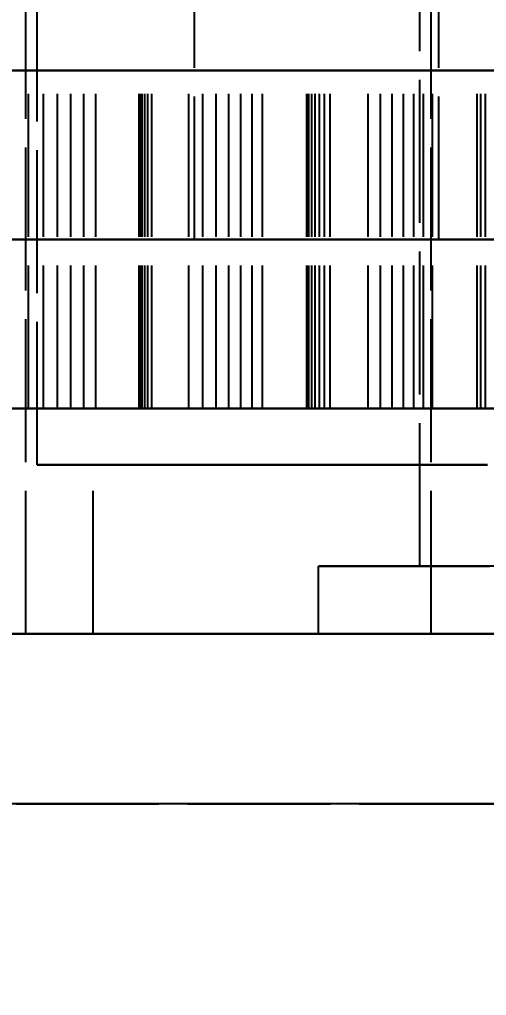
# Model space of a CAD drawing. Header units: millimetres. Extents: x -9 to 243, y -53 to 196.
# Drawn here: x 152.69 to 156.84, y -23.41 to -14.75 of the extents above; entities that cross this region are included whole.
import ezdxf

# ---------------------------------------------------------------- set-up
doc = ezdxf.new("R2010")
doc.units = ezdxf.units.MM
doc.linetypes.add('DASHED', pattern=[1.524, 1.27, -0.254])
for name, color, linetype in [('DIMS', 3, 'CONTINUOUS'), ('HIDDEN', 8, 'DASHED'), ('VISIBLE', 7, 'CONTINUOUS')]:
    doc.layers.add(name, color=color, linetype=linetype)
doc.styles.add('OpenSansCondensed-Light', font='OpenSansCondensed-Light.ttf')
doc.dimstyles.new('EZDXF', dxfattribs={"dimtxt": 0.25, "dimasz": 0.175, "dimexe": 0.375, "dimexo": 0.125, "dimgap": 0.1, "dimtad": 1, "dimlfac": 100, "dimzin": 12, "dimdsep": 46, "dimtxsty": 'OpenSansCondensed-Light', "dimblk": 'ARCHTICK', "dimcen": 2.5, "dimazin": 3, "dimtfac": 0.5, "dimtmove": 2, "dimatfit": 3})

# ---------------------------------------------------------------- blocks, each defined once
blk = doc.blocks.new('_ARCHTICK')
at = {"color": 0, "linetype": 'BYBLOCK', "const_width": 0.15}
blk.add_lwpolyline([(-0.5, -0.5), (0.5, 0.5)], dxfattribs=at)

msp = doc.modelspace()

# ---------------------------------------------------------------- linework, layer by layer
at = {"layer": 'HIDDEN'}
for points in [[(156.35, -20.2), (156.35, 32.4)], [(152.85, -18.7), (152.85, -0.4)], [(152.75, -20.2), (152.75, -8.2)], [(154.25, -16.7), (154.25, -12.2)], [(156.25, -19.6), (156.25, -12.2)], [(156.41875, -16.7), (156.41875, -12.2)], [(165.18333, -15.2), (164.51667, -15.2), (163.85, -15.2), (163.18333, -15.2), (162.51667, -15.2), (161.85, -15.2), (161.18333, -15.2), (160.51667, -15.2), (159.85, -15.2), (159.18333, -15.2), (158.51667, -15.2), (157.85, -15.2), (157.18333, -15.2), (156.51667, -15.2), (155.85, -15.2), (155.18333, -15.2), (154.51667, -15.2), (153.85, -15.2), (153.18333, -15.2), (152.51667, -15.2)], [(165.18333, -15.2), (164.58016, -15.2), (163.97698, -15.2), (163.37381, -15.2), (162.77063, -15.2), (162.16746, -15.2), (161.56429, -15.2), (160.96111, -15.2), (160.35794, -15.2), (159.75476, -15.2), (159.15159, -15.2), (158.54841, -15.2), (157.94524, -15.2), (157.34206, -15.2), (156.73889, -15.2), (156.13571, -15.2), (155.53254, -15.2), (154.92937, -15.2), (154.32619, -15.2), (153.72302, -15.2), (153.11984, -15.2), (152.51667, -15.2)], [(152.51667, -15.2), (152.81825, -15.2), (153.11984, -15.2), (153.42143, -15.2), (153.72302, -15.2), (154.0246, -15.2), (154.32619, -15.2), (154.62778, -15.2), (154.92937, -15.2), (155.23095, -15.2), (155.53254, -15.2), (155.83413, -15.2), (156.13571, -15.2), (156.4373, -15.2), (156.73889, -15.2), (157.04048, -15.2), (157.34206, -15.2), (157.64365, -15.2), (157.94524, -15.2), (158.24683, -15.2), (158.54841, -15.2), (158.85, -15.2)], [(165.18333, -15.2), (164.51667, -15.2), (163.85, -15.2), (163.18333, -15.2), (162.51667, -15.2), (161.85, -15.2), (161.18333, -15.2), (160.51667, -15.2), (159.85, -15.2), (159.18333, -15.2), (158.51667, -15.2), (157.85, -15.2), (157.18333, -15.2), (156.51667, -15.2), (155.85, -15.2), (155.18333, -15.2), (154.51667, -15.2), (153.85, -15.2), (153.18333, -15.2), (152.51667, -15.2)], [(152.77543, -15.2), (152.63913, -15.2)], [(152.63913, -15.2), (152.77543, -15.2)], [(152.90646, -15.2), (152.77543, -15.2)], [(152.77543, -15.2), (152.90646, -15.2)], [(152.77543, -18.2), (152.77543, -15.2)], [(152.77543, -18.2), (152.77543, -15.2)], [(153.03199, -15.2), (152.90646, -15.2)], [(152.90646, -15.2), (153.03199, -15.2)], [(152.90646, -18.2), (152.90646, -15.2)], [(152.90646, -18.2), (152.90646, -15.2)], [(153.15172, -15.2), (153.03199, -15.2)], [(153.03199, -15.2), (153.15172, -15.2)], [(153.03199, -18.2), (153.03199, -15.2)], [(153.03199, -18.2), (153.03199, -15.2)], [(153.26526, -15.2), (153.15172, -15.2)], [(153.15172, -15.2), (153.26526, -15.2)], [(153.15172, -18.2), (153.15172, -15.2)], [(153.15172, -18.2), (153.15172, -15.2)], [(153.3721, -15.2), (153.26526, -15.2)], [(153.26526, -15.2), (153.3721, -15.2)], [(153.26526, -18.2), (153.26526, -15.2)], [(153.26526, -18.2), (153.26526, -15.2)], [(153.75622, -15.2), (153.3721, -15.2)], [(153.3721, -15.2), (153.75622, -15.2)], [(153.3721, -18.2), (153.3721, -15.2)], [(153.3721, -18.2), (153.3721, -15.2)], [(153.75911, -15.2), (153.75622, -15.2)], [(153.75622, -15.2), (153.75911, -15.2)], [(153.75622, -18.2), (153.75622, -15.2)], [(153.75622, -18.2), (153.75622, -15.2)], [(153.76884, -15.2), (153.75911, -15.2)], [(153.75911, -15.2), (153.76884, -15.2)], [(153.75911, -18.2), (153.75911, -15.2)], [(153.75911, -18.2), (153.75911, -15.2)], [(153.78493, -15.2), (153.76884, -15.2)], [(153.76884, -15.2), (153.78493, -15.2)], [(153.76884, -18.2), (153.76884, -15.2)], [(153.76884, -18.2), (153.76884, -15.2)], [(153.80704, -15.2), (153.78493, -15.2)], [(153.78493, -15.2), (153.80704, -15.2)], [(153.78493, -18.2), (153.78493, -15.2)], [(153.78493, -18.2), (153.78493, -15.2)], [(153.8349, -15.2), (153.80704, -15.2)], [(153.80704, -15.2), (153.8349, -15.2)], [(153.80704, -18.2), (153.80704, -15.2)], [(153.80704, -18.2), (153.80704, -15.2)], [(153.86828, -15.2), (153.8349, -15.2)], [(153.8349, -15.2), (153.86828, -15.2)], [(153.8349, -18.2), (153.8349, -15.2)], [(153.8349, -18.2), (153.8349, -15.2)], [(154.19961, -15.2), (153.86828, -15.2)], [(153.86828, -15.2), (154.19961, -15.2)], [(153.86828, -18.2), (153.86828, -15.2)], [(153.86828, -18.2), (153.86828, -15.2)], [(154.32315, -15.2), (154.19961, -15.2)], [(154.19961, -15.2), (154.32315, -15.2)], [(154.19961, -18.2), (154.19961, -15.2)], [(154.19961, -18.2), (154.19961, -15.2)], [(154.44128, -15.2), (154.32315, -15.2)], [(154.32315, -15.2), (154.44128, -15.2)], [(154.32315, -18.2), (154.32315, -15.2)], [(154.32315, -18.2), (154.32315, -15.2)], [(154.55376, -15.2), (154.44128, -15.2)], [(154.44128, -15.2), (154.55376, -15.2)], [(154.44128, -18.2), (154.44128, -15.2)], [(154.44128, -18.2), (154.44128, -15.2)], [(154.66028, -15.2), (154.55376, -15.2)], [(154.55376, -15.2), (154.66028, -15.2)], [(154.55376, -18.2), (154.55376, -15.2)], [(154.55376, -18.2), (154.55376, -15.2)], [(154.76047, -15.2), (154.66028, -15.2)], [(154.66028, -15.2), (154.76047, -15.2)], [(154.66028, -18.2), (154.66028, -15.2)], [(154.66028, -18.2), (154.66028, -15.2)], [(154.85381, -15.2), (154.76047, -15.2)], [(154.76047, -15.2), (154.85381, -15.2)], [(154.76047, -18.2), (154.76047, -15.2)], [(154.76047, -18.2), (154.76047, -15.2)], [(155.24564, -15.2), (154.85381, -15.2)], [(154.85381, -15.2), (155.24564, -15.2)], [(154.85381, -18.2), (154.85381, -15.2)], [(154.85381, -18.2), (154.85381, -15.2)], [(155.26423, -15.2), (155.24564, -15.2)], [(155.24564, -15.2), (155.26423, -15.2)], [(155.24564, -18.2), (155.24564, -15.2)], [(155.24564, -18.2), (155.24564, -15.2)], [(155.28978, -15.2), (155.26423, -15.2)], [(155.26423, -15.2), (155.28978, -15.2)], [(155.26423, -18.2), (155.26423, -15.2)], [(155.26423, -18.2), (155.26423, -15.2)], [(155.32181, -15.2), (155.28978, -15.2)], [(155.28978, -15.2), (155.32181, -15.2)], [(155.28978, -18.2), (155.28978, -15.2)], [(155.28978, -18.2), (155.28978, -15.2)], [(155.35993, -15.2), (155.32181, -15.2)], [(155.32181, -15.2), (155.35993, -15.2)], [(155.32181, -18.2), (155.32181, -15.2)], [(155.32181, -18.2), (155.32181, -15.2)], [(155.40388, -15.2), (155.35993, -15.2)], [(155.35993, -15.2), (155.40388, -15.2)], [(155.35993, -18.2), (155.35993, -15.2)], [(155.35993, -18.2), (155.35993, -15.2)], [(155.45342, -15.2), (155.40388, -15.2)], [(155.40388, -15.2), (155.45342, -15.2)], [(155.40388, -18.2), (155.40388, -15.2)], [(155.40388, -18.2), (155.40388, -15.2)], [(155.79025, -15.2), (155.45342, -15.2)], [(155.45342, -15.2), (155.79025, -15.2)], [(155.45342, -18.2), (155.45342, -15.2)], [(155.45342, -18.2), (155.45342, -15.2)], [(155.90023, -15.2), (155.79025, -15.2)], [(155.79025, -15.2), (155.90023, -15.2)], [(155.79025, -18.2), (155.79025, -15.2)], [(155.79025, -18.2), (155.79025, -15.2)], [(156.00469, -15.2), (155.90023, -15.2)], [(155.90023, -15.2), (156.00469, -15.2)], [(155.90023, -18.2), (155.90023, -15.2)], [(155.90023, -18.2), (155.90023, -15.2)], [(156.10339, -15.2), (156.00469, -15.2)], [(156.00469, -15.2), (156.10339, -15.2)], [(156.00469, -18.2), (156.00469, -15.2)], [(156.00469, -18.2), (156.00469, -15.2)], [(156.19602, -15.2), (156.10339, -15.2)], [(156.10339, -15.2), (156.19602, -15.2)], [(156.10339, -18.2), (156.10339, -15.2)], [(156.10339, -18.2), (156.10339, -15.2)], [(156.28221, -15.2), (156.19602, -15.2)], [(156.19602, -15.2), (156.28221, -15.2)], [(156.19602, -18.2), (156.19602, -15.2)], [(156.19602, -18.2), (156.19602, -15.2)], [(156.36143, -15.2), (156.28221, -15.2)], [(156.28221, -15.2), (156.36143, -15.2)], [(156.28221, -18.2), (156.28221, -15.2)], [(156.28221, -18.2), (156.28221, -15.2)], [(156.75843, -15.2), (156.36143, -15.2)], [(156.36143, -15.2), (156.75843, -15.2)], [(156.36143, -18.2), (156.36143, -15.2)], [(156.36143, -18.2), (156.36143, -15.2)], [(156.79261, -15.2), (156.75843, -15.2)], [(156.75843, -15.2), (156.79261, -15.2)], [(156.75843, -18.2), (156.75843, -15.2)], [(156.75843, -18.2), (156.75843, -15.2)], [(156.83382, -15.2), (156.79261, -15.2)], [(156.79261, -15.2), (156.83382, -15.2)], [(156.79261, -18.2), (156.79261, -15.2)], [(156.79261, -18.2), (156.79261, -15.2)], [(156.88156, -15.2), (156.83382, -15.2)], [(156.83382, -15.2), (156.88156, -15.2)], [(156.83382, -18.2), (156.83382, -15.2)], [(156.83382, -18.2), (156.83382, -15.2)], [(156.91596, -16.7), (156.54088, -16.7), (156.1658, -16.7), (155.79072, -16.7), (155.41564, -16.7), (155.04056, -16.7), (154.66548, -16.7), (154.2904, -16.7), (153.91532, -16.7), (153.54024, -16.7), (153.16516, -16.7), (152.79008, -16.7), (152.415, -16.7)], [(152.54246, -16.7), (152.82917, -16.7), (153.11587, -16.7), (153.40258, -16.7), (153.68929, -16.7), (153.97599, -16.7), (154.2627, -16.7), (154.5494, -16.7), (154.83611, -16.7), (155.12282, -16.7), (155.40952, -16.7), (155.69623, -16.7), (155.98294, -16.7), (156.26964, -16.7), (156.55635, -16.7), (156.84306, -16.7), (157.12976, -16.7), (157.41647, -16.7), (157.70317, -16.7), (157.98988, -16.7), (158.27659, -16.7), (158.56329, -16.7), (158.85, -16.7)], [(156.41875, -16.7), (156.33829, -16.7), (156.25784, -16.7), (156.17738, -16.7), (156.09692, -16.7), (156.01647, -16.7), (155.93601, -16.7), (155.85556, -16.7), (155.7751, -16.7), (155.69464, -16.7), (155.61419, -16.7), (155.53373, -16.7), (155.45327, -16.7), (155.37282, -16.7), (155.29236, -16.7), (155.21191, -16.7), (155.13145, -16.7), (155.05099, -16.7), (154.97054, -16.7), (154.89008, -16.7), (154.80962, -16.7), (154.72917, -16.7), (154.64871, -16.7), (154.56825, -16.7), (154.4878, -16.7), (154.40734, -16.7), (154.32689, -16.7), (154.24643, -16.7), (154.16597, -16.7), (154.08552, -16.7), (154.00506, -16.7), (153.9246, -16.7), (153.84415, -16.7), (153.76369, -16.7), (153.68323, -16.7), (153.60278, -16.7), (153.52232, -16.7), (153.44187, -16.7), (153.36141, -16.7), (153.28095, -16.7), (153.2005, -16.7), (153.12004, -16.7), (153.03958, -16.7), (152.95913, -16.7), (152.87867, -16.7), (152.79821, -16.7), (152.71776, -16.7), (152.6373, -16.7)], [(152.65952, -16.7), (152.77857, -16.7), (152.89762, -16.7), (153.01667, -16.7), (153.13571, -16.7), (153.25476, -16.7), (153.37381, -16.7), (153.49286, -16.7), (153.6119, -16.7), (153.73095, -16.7), (153.85, -16.7), (153.96905, -16.7), (154.0881, -16.7), (154.20714, -16.7), (154.32619, -16.7), (154.44524, -16.7), (154.56429, -16.7), (154.68333, -16.7), (154.80238, -16.7), (154.92143, -16.7), (155.04048, -16.7), (155.15952, -16.7), (155.27857, -16.7), (155.39762, -16.7), (155.51667, -16.7), (155.63571, -16.7), (155.75476, -16.7), (155.87381, -16.7), (155.99286, -16.7), (156.1119, -16.7), (156.23095, -16.7), (156.35, -16.7), (156.46905, -16.7), (156.5881, -16.7), (156.70714, -16.7), (156.82619, -16.7), (156.94524, -16.7)], [(156.87857, -16.7), (156.73254, -16.7), (156.58651, -16.7), (156.44048, -16.7), (156.29444, -16.7), (156.14841, -16.7), (156.00238, -16.7), (155.85635, -16.7), (155.71032, -16.7), (155.56429, -16.7), (155.41825, -16.7), (155.27222, -16.7), (155.12619, -16.7), (154.98016, -16.7), (154.83413, -16.7), (154.6881, -16.7), (154.54206, -16.7), (154.39603, -16.7), (154.25, -16.7)], [(154.25, -16.7), (154.28442, -16.7), (154.31885, -16.7), (154.35327, -16.7), (154.3877, -16.7), (154.42212, -16.7), (154.45655, -16.7), (154.49097, -16.7), (154.5254, -16.7), (154.55982, -16.7), (154.59425, -16.7), (154.62867, -16.7), (154.6631, -16.7), (154.69752, -16.7), (154.73194, -16.7), (154.76637, -16.7), (154.80079, -16.7), (154.83522, -16.7), (154.86964, -16.7), (154.90407, -16.7), (154.93849, -16.7), (154.97292, -16.7), (155.00734, -16.7), (155.04177, -16.7), (155.07619, -16.7), (155.11062, -16.7), (155.14504, -16.7), (155.17946, -16.7), (155.21389, -16.7), (155.24831, -16.7), (155.28274, -16.7), (155.31716, -16.7), (155.35159, -16.7), (155.38601, -16.7), (155.42044, -16.7), (155.45486, -16.7), (155.48929, -16.7), (155.52371, -16.7), (155.55814, -16.7), (155.59256, -16.7), (155.62698, -16.7), (155.66141, -16.7), (155.69583, -16.7), (155.73026, -16.7), (155.76468, -16.7), (155.79911, -16.7), (155.83353, -16.7), (155.86796, -16.7), (155.90238, -16.7), (155.93681, -16.7), (155.97123, -16.7), (156.00566, -16.7), (156.04008, -16.7), (156.0745, -16.7), (156.10893, -16.7), (156.14335, -16.7), (156.17778, -16.7), (156.2122, -16.7), (156.24663, -16.7), (156.28105, -16.7), (156.31548, -16.7), (156.3499, -16.7), (156.38433, -16.7), (156.41875, -16.7)], [(165.18333, -18.2), (164.51667, -18.2), (163.85, -18.2), (163.18333, -18.2), (162.51667, -18.2), (161.85, -18.2), (161.18333, -18.2), (160.51667, -18.2), (159.85, -18.2), (159.18333, -18.2), (158.51667, -18.2), (157.85, -18.2), (157.18333, -18.2), (156.51667, -18.2), (155.85, -18.2), (155.18333, -18.2), (154.51667, -18.2), (153.85, -18.2), (153.18333, -18.2), (152.51667, -18.2)], [(152.77543, -18.2), (152.63913, -18.2)], [(152.63913, -18.2), (152.77543, -18.2)], [(152.90646, -18.2), (152.77543, -18.2)], [(152.77543, -18.2), (152.90646, -18.2)], [(153.03199, -18.2), (152.90646, -18.2)], [(152.90646, -18.2), (153.03199, -18.2)], [(153.15172, -18.2), (153.03199, -18.2)], [(153.03199, -18.2), (153.15172, -18.2)], [(153.26526, -18.2), (153.15172, -18.2)], [(153.15172, -18.2), (153.26526, -18.2)], [(153.3721, -18.2), (153.26526, -18.2)], [(153.26526, -18.2), (153.3721, -18.2)], [(153.75622, -18.2), (153.3721, -18.2)], [(153.3721, -18.2), (153.75622, -18.2)], [(153.75911, -18.2), (153.75622, -18.2)], [(153.75622, -18.2), (153.75911, -18.2)], [(153.76884, -18.2), (153.75911, -18.2)], [(153.75911, -18.2), (153.76884, -18.2)], [(153.78493, -18.2), (153.76884, -18.2)], [(153.76884, -18.2), (153.78493, -18.2)], [(153.80704, -18.2), (153.78493, -18.2)], [(153.78493, -18.2), (153.80704, -18.2)], [(153.8349, -18.2), (153.80704, -18.2)], [(153.80704, -18.2), (153.8349, -18.2)], [(153.86828, -18.2), (153.8349, -18.2)], [(153.8349, -18.2), (153.86828, -18.2)], [(154.19961, -18.2), (153.86828, -18.2)], [(153.86828, -18.2), (154.19961, -18.2)], [(154.32315, -18.2), (154.19961, -18.2)], [(154.19961, -18.2), (154.32315, -18.2)], [(154.44128, -18.2), (154.32315, -18.2)], [(154.32315, -18.2), (154.44128, -18.2)], [(154.55376, -18.2), (154.44128, -18.2)], [(154.44128, -18.2), (154.55376, -18.2)], [(154.66028, -18.2), (154.55376, -18.2)], [(154.55376, -18.2), (154.66028, -18.2)], [(154.76047, -18.2), (154.66028, -18.2)], [(154.66028, -18.2), (154.76047, -18.2)], [(154.85381, -18.2), (154.76047, -18.2)], [(154.76047, -18.2), (154.85381, -18.2)], [(155.24564, -18.2), (154.85381, -18.2)], [(154.85381, -18.2), (155.24564, -18.2)], [(155.26423, -18.2), (155.24564, -18.2)], [(155.24564, -18.2), (155.26423, -18.2)], [(155.28978, -18.2), (155.26423, -18.2)], [(155.26423, -18.2), (155.28978, -18.2)], [(155.32181, -18.2), (155.28978, -18.2)], [(155.28978, -18.2), (155.32181, -18.2)], [(155.35993, -18.2), (155.32181, -18.2)], [(155.32181, -18.2), (155.35993, -18.2)], [(155.40388, -18.2), (155.35993, -18.2)], [(155.35993, -18.2), (155.40388, -18.2)], [(155.45342, -18.2), (155.40388, -18.2)], [(155.40388, -18.2), (155.45342, -18.2)], [(155.79025, -18.2), (155.45342, -18.2)], [(155.45342, -18.2), (155.79025, -18.2)], [(155.90023, -18.2), (155.79025, -18.2)], [(155.79025, -18.2), (155.90023, -18.2)], [(156.00469, -18.2), (155.90023, -18.2)], [(155.90023, -18.2), (156.00469, -18.2)], [(156.10339, -18.2), (156.00469, -18.2)], [(156.00469, -18.2), (156.10339, -18.2)], [(156.19602, -18.2), (156.10339, -18.2)], [(156.10339, -18.2), (156.19602, -18.2)], [(156.28221, -18.2), (156.19602, -18.2)], [(156.19602, -18.2), (156.28221, -18.2)], [(156.36143, -18.2), (156.28221, -18.2)], [(156.28221, -18.2), (156.36143, -18.2)], [(156.75843, -18.2), (156.36143, -18.2)], [(156.36143, -18.2), (156.75843, -18.2)], [(156.79261, -18.2), (156.75843, -18.2)], [(156.75843, -18.2), (156.79261, -18.2)], [(156.83382, -18.2), (156.79261, -18.2)], [(156.79261, -18.2), (156.83382, -18.2)], [(156.88156, -18.2), (156.83382, -18.2)], [(156.83382, -18.2), (156.88156, -18.2)], [(156.85, -18.7), (156.65952, -18.7), (156.46905, -18.7), (156.27857, -18.7), (156.0881, -18.7), (155.89762, -18.7), (155.70714, -18.7), (155.51667, -18.7), (155.32619, -18.7), (155.13571, -18.7), (154.94524, -18.7), (154.75476, -18.7), (154.56429, -18.7), (154.37381, -18.7), (154.18333, -18.7), (153.99286, -18.7), (153.80238, -18.7), (153.6119, -18.7), (153.42143, -18.7), (153.23095, -18.7), (153.04048, -18.7), (152.85, -18.7)], [(152.85, -18.7), (152.94524, -18.7), (153.04048, -18.7), (153.13571, -18.7), (153.23095, -18.7), (153.32619, -18.7), (153.42143, -18.7), (153.51667, -18.7), (153.6119, -18.7), (153.70714, -18.7), (153.80238, -18.7), (153.89762, -18.7), (153.99286, -18.7), (154.0881, -18.7), (154.18333, -18.7), (154.27857, -18.7), (154.37381, -18.7), (154.46905, -18.7), (154.56429, -18.7), (154.65952, -18.7), (154.75476, -18.7), (154.85, -18.7), (154.94524, -18.7), (155.04048, -18.7), (155.13571, -18.7), (155.23095, -18.7), (155.32619, -18.7), (155.42143, -18.7), (155.51667, -18.7), (155.6119, -18.7), (155.70714, -18.7), (155.80238, -18.7), (155.89762, -18.7), (155.99286, -18.7), (156.0881, -18.7), (156.18333, -18.7), (156.27857, -18.7), (156.37381, -18.7), (156.46905, -18.7), (156.56429, -18.7), (156.65952, -18.7), (156.75476, -18.7), (156.85, -18.7)], [(156.84206, -18.7), (156.66746, -18.7), (156.49286, -18.7), (156.31825, -18.7), (156.14365, -18.7), (155.96905, -18.7), (155.79444, -18.7), (155.61984, -18.7), (155.44524, -18.7), (155.27063, -18.7), (155.09603, -18.7), (154.92143, -18.7), (154.74683, -18.7), (154.57222, -18.7), (154.39762, -18.7), (154.22302, -18.7), (154.04841, -18.7), (153.87381, -18.7), (153.69921, -18.7), (153.5246, -18.7), (153.35, -18.7)], [(153.35, -18.7), (153.4373, -18.7), (153.5246, -18.7), (153.6119, -18.7), (153.69921, -18.7), (153.78651, -18.7), (153.87381, -18.7), (153.96111, -18.7), (154.04841, -18.7), (154.13571, -18.7), (154.22302, -18.7), (154.31032, -18.7), (154.39762, -18.7), (154.48492, -18.7), (154.57222, -18.7), (154.65952, -18.7), (154.74683, -18.7), (154.83413, -18.7), (154.92143, -18.7), (155.00873, -18.7), (155.09603, -18.7), (155.18333, -18.7), (155.27063, -18.7), (155.35794, -18.7), (155.44524, -18.7), (155.53254, -18.7), (155.61984, -18.7), (155.70714, -18.7), (155.79444, -18.7), (155.88175, -18.7), (155.96905, -18.7), (156.05635, -18.7), (156.14365, -18.7), (156.23095, -18.7), (156.31825, -18.7), (156.40556, -18.7), (156.49286, -18.7), (156.58016, -18.7), (156.66746, -18.7), (156.75476, -18.7), (156.84206, -18.7)], [(153.35, -20.2), (153.35, -18.7)], [(156.90556, -19.6), (156.79444, -19.6), (156.68333, -19.6), (156.57222, -19.6), (156.46111, -19.6), (156.35, -19.6), (156.23889, -19.6), (156.12778, -19.6), (156.01667, -19.6), (155.90556, -19.6), (155.79444, -19.6), (155.68333, -19.6), (155.57222, -19.6), (155.46111, -19.6), (155.35, -19.6)], [(155.35, -19.6), (155.40556, -19.6), (155.46111, -19.6), (155.51667, -19.6), (155.57222, -19.6), (155.62778, -19.6), (155.68333, -19.6), (155.73889, -19.6), (155.79444, -19.6), (155.85, -19.6), (155.90556, -19.6), (155.96111, -19.6), (156.01667, -19.6), (156.07222, -19.6), (156.12778, -19.6), (156.18333, -19.6), (156.23889, -19.6), (156.29444, -19.6), (156.35, -19.6), (156.40556, -19.6), (156.46111, -19.6), (156.51667, -19.6), (156.57222, -19.6), (156.62778, -19.6), (156.68333, -19.6), (156.73889, -19.6), (156.79444, -19.6), (156.85, -19.6)], [(155.35, -20.2), (155.35, -19.6)], [(156.91032, -19.6), (156.82778, -19.6), (156.74524, -19.6), (156.6627, -19.6), (156.58016, -19.6), (156.49762, -19.6), (156.41508, -19.6), (156.33254, -19.6), (156.25, -19.6)], [(156.25, -19.6), (156.29127, -19.6), (156.33254, -19.6), (156.37381, -19.6), (156.41508, -19.6), (156.45635, -19.6), (156.49762, -19.6), (156.53889, -19.6), (156.58016, -19.6), (156.62143, -19.6), (156.6627, -19.6), (156.70397, -19.6), (156.74524, -19.6), (156.78651, -19.6), (156.82778, -19.6), (156.86905, -19.6)], [(94.75, -20.2), (200.25, -20.2)], [(152.39464, -20.2), (152.975, -20.2), (153.55536, -20.2), (154.13571, -20.2), (154.71607, -20.2), (155.29643, -20.2), (155.87679, -20.2), (156.45714, -20.2), (157.0375, -20.2), (157.61786, -20.2), (158.19821, -20.2), (158.77857, -20.2), (159.35893, -20.2), (159.93929, -20.2), (160.51964, -20.2), (161.1, -20.2), (161.68036, -20.2), (162.26071, -20.2), (162.84107, -20.2), (163.42143, -20.2), (164.00179, -20.2), (164.58214, -20.2), (165.1625, -20.2)], [(165.1625, -20.2), (164.58214, -20.2), (164.00179, -20.2), (163.42143, -20.2), (162.84107, -20.2), (162.26071, -20.2), (161.68036, -20.2), (161.1, -20.2), (160.51964, -20.2), (159.93929, -20.2), (159.35893, -20.2), (158.77857, -20.2), (158.19821, -20.2), (157.61786, -20.2), (157.0375, -20.2), (156.45714, -20.2), (155.87679, -20.2), (155.29643, -20.2), (154.71607, -20.2), (154.13571, -20.2), (153.55536, -20.2), (152.975, -20.2), (152.39464, -20.2)], [(157.01032, -20.2), (156.81667, -20.2), (156.62302, -20.2), (156.42937, -20.2), (156.23571, -20.2), (156.04206, -20.2), (155.84841, -20.2), (155.65476, -20.2), (155.46111, -20.2), (155.26746, -20.2), (155.07381, -20.2), (154.88016, -20.2), (154.68651, -20.2), (154.49286, -20.2), (154.29921, -20.2), (154.10556, -20.2), (153.9119, -20.2), (153.71825, -20.2), (153.5246, -20.2), (153.33095, -20.2), (153.1373, -20.2), (152.94365, -20.2), (152.75, -20.2)], [(152.75, -20.2), (152.84683, -20.2), (152.94365, -20.2), (153.04048, -20.2), (153.1373, -20.2), (153.23413, -20.2), (153.33095, -20.2), (153.42778, -20.2), (153.5246, -20.2), (153.62143, -20.2), (153.71825, -20.2), (153.81508, -20.2), (153.9119, -20.2), (154.00873, -20.2), (154.10556, -20.2), (154.20238, -20.2), (154.29921, -20.2), (154.39603, -20.2), (154.49286, -20.2), (154.58968, -20.2), (154.68651, -20.2), (154.78333, -20.2), (154.88016, -20.2), (154.97698, -20.2), (155.07381, -20.2), (155.17063, -20.2), (155.26746, -20.2), (155.36429, -20.2), (155.46111, -20.2), (155.55794, -20.2), (155.65476, -20.2), (155.75159, -20.2), (155.84841, -20.2), (155.94524, -20.2), (156.04206, -20.2), (156.13889, -20.2), (156.23571, -20.2), (156.33254, -20.2), (156.42937, -20.2), (156.52619, -20.2), (156.62302, -20.2), (156.71984, -20.2), (156.81667, -20.2), (156.91349, -20.2)], [(156.84206, -20.2), (156.66746, -20.2), (156.49286, -20.2), (156.31825, -20.2), (156.14365, -20.2), (155.96905, -20.2), (155.79444, -20.2), (155.61984, -20.2), (155.44524, -20.2), (155.27063, -20.2), (155.09603, -20.2), (154.92143, -20.2), (154.74683, -20.2), (154.57222, -20.2), (154.39762, -20.2), (154.22302, -20.2), (154.04841, -20.2), (153.87381, -20.2), (153.69921, -20.2), (153.5246, -20.2), (153.35, -20.2)], [(153.35, -20.2), (153.4373, -20.2), (153.5246, -20.2), (153.6119, -20.2), (153.69921, -20.2), (153.78651, -20.2), (153.87381, -20.2), (153.96111, -20.2), (154.04841, -20.2), (154.13571, -20.2), (154.22302, -20.2), (154.31032, -20.2), (154.39762, -20.2), (154.48492, -20.2), (154.57222, -20.2), (154.65952, -20.2), (154.74683, -20.2), (154.83413, -20.2), (154.92143, -20.2), (155.00873, -20.2), (155.09603, -20.2), (155.18333, -20.2), (155.27063, -20.2), (155.35794, -20.2), (155.44524, -20.2), (155.53254, -20.2), (155.61984, -20.2), (155.70714, -20.2), (155.79444, -20.2), (155.88175, -20.2), (155.96905, -20.2), (156.05635, -20.2), (156.14365, -20.2), (156.23095, -20.2), (156.31825, -20.2), (156.40556, -20.2), (156.49286, -20.2), (156.58016, -20.2), (156.66746, -20.2), (156.75476, -20.2), (156.84206, -20.2)], [(156.90556, -20.2), (156.79444, -20.2), (156.68333, -20.2), (156.57222, -20.2), (156.46111, -20.2), (156.35, -20.2), (156.23889, -20.2), (156.12778, -20.2), (156.01667, -20.2), (155.90556, -20.2), (155.79444, -20.2), (155.68333, -20.2), (155.57222, -20.2), (155.46111, -20.2), (155.35, -20.2)], [(155.35, -20.2), (155.40556, -20.2), (155.46111, -20.2), (155.51667, -20.2), (155.57222, -20.2), (155.62778, -20.2), (155.68333, -20.2), (155.73889, -20.2), (155.79444, -20.2), (155.85, -20.2), (155.90556, -20.2), (155.96111, -20.2), (156.01667, -20.2), (156.07222, -20.2), (156.12778, -20.2), (156.18333, -20.2), (156.23889, -20.2), (156.29444, -20.2), (156.35, -20.2), (156.40556, -20.2), (156.46111, -20.2), (156.51667, -20.2), (156.57222, -20.2), (156.62778, -20.2), (156.68333, -20.2), (156.73889, -20.2), (156.79444, -20.2), (156.85, -20.2)], [(156.90556, -20.2), (156.82619, -20.2), (156.74683, -20.2), (156.66746, -20.2), (156.5881, -20.2), (156.50873, -20.2), (156.42937, -20.2), (156.35, -20.2)], [(156.35, -20.2), (156.38968, -20.2), (156.42937, -20.2), (156.46905, -20.2), (156.50873, -20.2), (156.54841, -20.2), (156.5881, -20.2), (156.62778, -20.2), (156.66746, -20.2), (156.70714, -20.2), (156.74683, -20.2), (156.78651, -20.2), (156.82619, -20.2), (156.86587, -20.2)], [(94.75, -21.71), (200.25, -21.71)]]:
    msp.add_lwpolyline(points, dxfattribs=at)
at = {"layer": 'VISIBLE'}
for points in [[(152.51667, -15.2), (152.85, -15.2), (153.18333, -15.2), (153.51667, -15.2), (153.85, -15.2), (154.18333, -15.2), (154.51667, -15.2), (154.85, -15.2), (155.18333, -15.2), (155.51667, -15.2), (155.85, -15.2), (156.18333, -15.2), (156.51667, -15.2), (156.85, -15.2), (157.18333, -15.2), (157.51667, -15.2), (157.85, -15.2), (158.18333, -15.2), (158.51667, -15.2), (158.85, -15.2)], [(152.51667, -15.2), (152.85, -15.2), (153.18333, -15.2), (153.51667, -15.2), (153.85, -15.2), (154.18333, -15.2), (154.51667, -15.2), (154.85, -15.2), (155.18333, -15.2), (155.51667, -15.2), (155.85, -15.2), (156.18333, -15.2), (156.51667, -15.2), (156.85, -15.2), (157.18333, -15.2), (157.51667, -15.2), (157.85, -15.2), (158.18333, -15.2), (158.51667, -15.2), (158.85, -15.2)], [(152.51667, -18.2), (152.85, -18.2), (153.18333, -18.2), (153.51667, -18.2), (153.85, -18.2), (154.18333, -18.2), (154.51667, -18.2), (154.85, -18.2), (155.18333, -18.2), (155.51667, -18.2), (155.85, -18.2), (156.18333, -18.2), (156.51667, -18.2), (156.85, -18.2), (157.18333, -18.2), (157.51667, -18.2), (157.85, -18.2), (158.18333, -18.2), (158.51667, -18.2), (158.85, -18.2)], [(200.25, -20.2), (94.75, -20.2)], [(200.25, -21.71), (94.75, -21.71)]]:
    msp.add_lwpolyline(points, dxfattribs=at)

# ---------------------------------------------------------------- dimensions: what is measured, and where the dimension line sits
at = {"layer": 'DIMS'}
msp.add_linear_dim(base=(93.75, -52.71), p1=(93.75, -21.71), p2=(201.25, -21.71), dimstyle='EZDXF', override={"dimtxt": 1.6, "dimasz": 1, "dimexe": 0.6, "dimexo": 0.5, "dimdec": 2}, dxfattribs=at).render()

doc.saveas('drawing.dxf')
